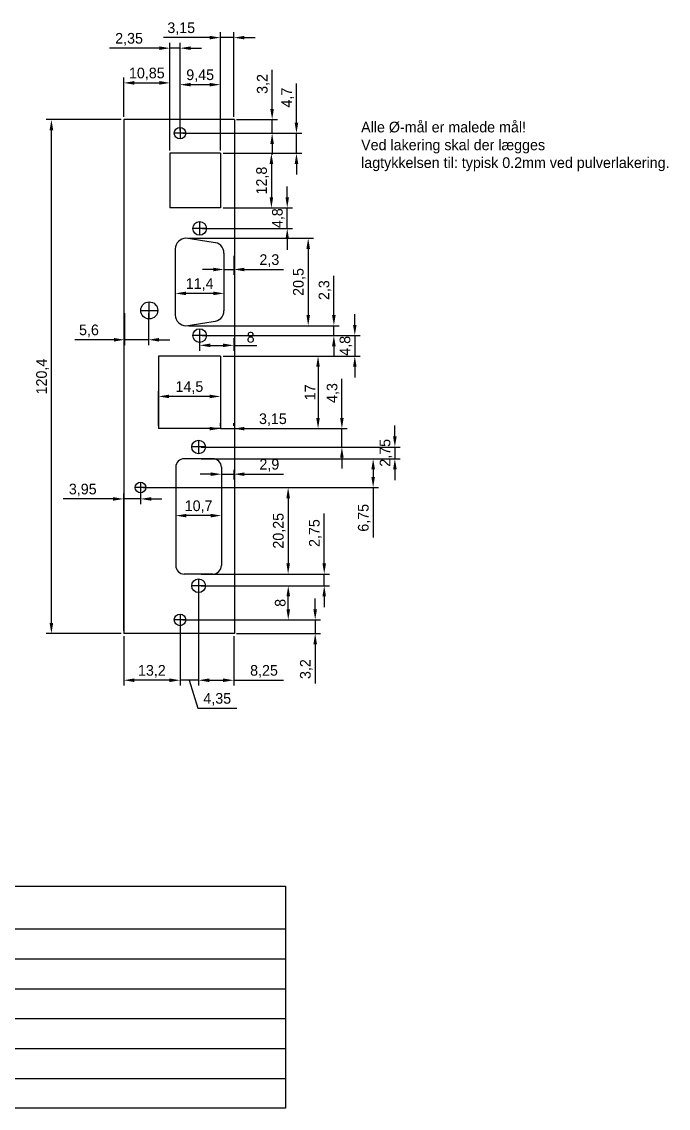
# Model space of a CAD drawing. Header units: millimetres. Extents: x -1 to 348, y -76 to 178.
# Drawn here: x 196.9 to 348.4, y -76.4 to 178.1 of the extents above; entities that cross this region are included whole.
import ezdxf

# ---------------------------------------------------------------- set-up
doc = ezdxf.new("R2010")
doc.units = ezdxf.units.MM
doc.layers.add('Descriptive Text', color=9, linetype='Continuous')
doc.layers.add('dimensions', color=151, linetype='Continuous')
doc.dimstyles.new('ISO-25', dxfattribs={"dimtxt": 2.5, "dimasz": 2.5, "dimexe": 1.25, "dimexo": 0.625, "dimtad": 1, "dimtxsty": 'Standard', "dimcen": 2.5, "dimadec": 0, "dimazin": 0, "dimtfac": 1, "dimtmove": 0, "dimatfit": 3, "dimfxl": 0, "dimarcsym": 0})

# ---------------------------------------------------------------- blocks, each defined once
blk = doc.blocks.new('*D83')
at = {"layer": 'Defpoints', "color": 0}
for p in [(238.34, 45.96), (246.59, 34.76), (238.34, 23.83)]:
    blk.add_point(p, dxfattribs=at)
at = {"layer": 'dimensions', "color": 0, "lineweight": -2}
for p, q in [((238.34, 45.34), (238.34, 22.58)), ((246.59, 34.14), (246.59, 22.58)), ((240.84, 23.83), (244.09, 23.83)), ((246.59, 23.83), (258.25, 23.83))]:
    blk.add_line(p, q, dxfattribs=at)
at = {"layer": 'dimensions', "color": 0}
for points in [[(240.84, 24.25), (240.84, 23.41), (238.34, 23.83)], [(244.09, 24.25), (244.09, 23.41), (246.59, 23.83)]]:
    blk.add_solid(points, dxfattribs=at)
at = {"layer": 'dimensions', "color": 0, "insert": (253.67, 25.91), "char_height": 2.5, "attachment_point": 5}
blk.add_mtext('8,25', dxfattribs=at)
blk = doc.blocks.new('*D84')
at = {"layer": 'Defpoints', "color": 0}
for p in [(238.34, 45.96), (233.99, 37.96), (233.99, 23.83)]:
    blk.add_point(p, dxfattribs=at)
at = {"layer": 'dimensions', "color": 0, "lineweight": -2}
for p, q in [((238.34, 45.34), (238.34, 22.58)), ((233.99, 37.34), (233.99, 22.58)), ((231.49, 23.83), (228.99, 23.83)), ((238.34, 23.83), (233.99, 23.83)), ((238.34, 23.83), (233.99, 23.83)), ((236.16, 23.83), (238.13, 17.27)), ((240.84, 23.83), (243.34, 23.83)), ((238.13, 17.27), (247.3, 17.27))]:
    blk.add_line(p, q, dxfattribs=at)
at = {"layer": 'dimensions', "color": 0}
for points in [[(231.49, 24.25), (231.49, 23.41), (233.99, 23.83)], [(240.84, 24.25), (240.84, 23.41), (238.34, 23.83)]]:
    blk.add_solid(points, dxfattribs=at)
at = {"layer": 'dimensions', "color": 0, "insert": (242.71, 19.35), "char_height": 2.5, "attachment_point": 5}
blk.add_mtext('4,35', dxfattribs=at)
blk = doc.blocks.new('*D85')
at = {"layer": 'Defpoints', "color": 0}
for p in [(233.99, 37.96), (220.79, 34.76), (220.79, 23.83)]:
    blk.add_point(p, dxfattribs=at)
at = {"layer": 'dimensions', "color": 0, "lineweight": -2}
for p, q in [((233.99, 37.34), (233.99, 22.58)), ((220.79, 34.14), (220.79, 22.58)), ((231.49, 23.83), (223.29, 23.83))]:
    blk.add_line(p, q, dxfattribs=at)
at = {"layer": 'dimensions', "color": 0}
for points in [[(223.29, 24.25), (223.29, 23.41), (220.79, 23.83)], [(231.49, 24.25), (231.49, 23.41), (233.99, 23.83)]]:
    blk.add_solid(points, dxfattribs=at)
at = {"layer": 'dimensions', "color": 0, "insert": (227.39, 25.91), "char_height": 2.5, "attachment_point": 5}
blk.add_mtext('13,2', dxfattribs=at)
blk = doc.blocks.new('*D86')
at = {"layer": 'Defpoints', "color": 0}
for p in [(224.74, 68.96), (220.79, 66.3), (220.79, 34.76)]:
    blk.add_point(p, dxfattribs=at)
at = {"layer": 'dimensions', "color": 0, "lineweight": -2}
for p, q in [((218.29, 66.3), (206.62, 66.3)), ((220.79, 35.39), (220.79, 67.55)), ((224.74, 66.3), (220.79, 66.3)), ((224.74, 68.34), (224.74, 65.05)), ((227.24, 66.3), (229.74, 66.3))]:
    blk.add_line(p, q, dxfattribs=at)
at = {"layer": 'dimensions', "color": 0}
for points in [[(218.29, 66.71), (218.29, 65.88), (220.79, 66.3)], [(227.24, 66.71), (227.24, 65.88), (224.74, 66.3)]]:
    blk.add_solid(points, dxfattribs=at)
at = {"layer": 'dimensions', "color": 0, "insert": (211.2, 68.38), "char_height": 2.5, "attachment_point": 5}
blk.add_mtext('3,95', dxfattribs=at)
blk = doc.blocks.new('*D87')
at = {"layer": 'Defpoints', "color": 0}
for p in [(231.64, 163.75), (220.79, 155.16), (231.64, 147.26)]:
    blk.add_point(p, dxfattribs=at)
at = {"layer": 'dimensions', "color": 0, "lineweight": -2}
for p, q in [((220.79, 155.79), (220.79, 165)), ((223.29, 163.75), (229.14, 163.75)), ((231.64, 147.89), (231.64, 165))]:
    blk.add_line(p, q, dxfattribs=at)
at = {"layer": 'dimensions', "color": 0}
for points in [[(223.29, 164.17), (223.29, 163.33), (220.79, 163.75)], [(229.14, 164.17), (229.14, 163.33), (231.64, 163.75)]]:
    blk.add_solid(points, dxfattribs=at)
at = {"layer": 'dimensions', "color": 0, "insert": (226.21, 165.83), "char_height": 2.5, "attachment_point": 5}
blk.add_mtext('10,85', dxfattribs=at)
blk = doc.blocks.new('*D88')
at = {"layer": 'Defpoints', "color": 0}
for p in [(231.64, 171.88), (231.64, 155.16), (233.99, 151.96)]:
    blk.add_point(p, dxfattribs=at)
at = {"layer": 'dimensions', "color": 0, "lineweight": -2}
for p, q in [((231.64, 155.79), (231.64, 173.13)), ((233.99, 152.59), (233.99, 173.13)), ((229.14, 171.88), (217.47, 171.88)), ((233.99, 171.88), (231.64, 171.88)), ((236.49, 171.88), (238.99, 171.88))]:
    blk.add_line(p, q, dxfattribs=at)
at = {"layer": 'dimensions', "color": 0}
for points in [[(229.14, 172.29), (229.14, 171.46), (231.64, 171.88)], [(236.49, 172.29), (236.49, 171.46), (233.99, 171.88)]]:
    blk.add_solid(points, dxfattribs=at)
at = {"layer": 'dimensions', "color": 0, "insert": (222.05, 173.96), "char_height": 2.5, "attachment_point": 5}
blk.add_mtext('2,35', dxfattribs=at)
blk = doc.blocks.new('*D89')
at = {"layer": 'Defpoints', "color": 0}
for p in [(243.44, 163.33), (233.99, 151.96), (243.44, 147.26)]:
    blk.add_point(p, dxfattribs=at)
at = {"layer": 'dimensions', "color": 0, "lineweight": -2}
for p, q in [((233.99, 152.59), (233.99, 164.58)), ((236.49, 163.33), (240.94, 163.33)), ((243.44, 147.89), (243.44, 164.58))]:
    blk.add_line(p, q, dxfattribs=at)
at = {"layer": 'dimensions', "color": 0}
for points in [[(236.49, 163.75), (236.49, 162.92), (233.99, 163.33)], [(240.94, 163.75), (240.94, 162.92), (243.44, 163.33)]]:
    blk.add_solid(points, dxfattribs=at)
at = {"layer": 'dimensions', "color": 0, "insert": (238.71, 165.42), "char_height": 2.5, "attachment_point": 5}
blk.add_mtext('9,45', dxfattribs=at)
blk = doc.blocks.new('*D90')
at = {"layer": 'Defpoints', "color": 0}
for p in [(243.44, 174.35), (246.59, 155.16), (243.44, 147.26)]:
    blk.add_point(p, dxfattribs=at)
at = {"layer": 'dimensions', "color": 0, "lineweight": -2}
for p, q in [((240.94, 174.35), (230.1, 174.35)), ((243.44, 147.89), (243.44, 175.6)), ((246.59, 174.35), (243.44, 174.35)), ((246.59, 155.79), (246.59, 175.6)), ((249.09, 174.35), (251.59, 174.35))]:
    blk.add_line(p, q, dxfattribs=at)
at = {"layer": 'dimensions', "color": 0}
for points in [[(240.94, 174.76), (240.94, 173.93), (243.44, 174.35)], [(249.09, 174.76), (249.09, 173.93), (246.59, 174.35)]]:
    blk.add_solid(points, dxfattribs=at)
at = {"layer": 'dimensions', "color": 0, "insert": (234.27, 176.43), "char_height": 2.5, "attachment_point": 5}
blk.add_mtext('3,15', dxfattribs=at)
blk = doc.blocks.new('*D91')
at = {"layer": 'Defpoints', "color": 0}
for p in [(243.69, 73.71), (246.59, 73.71), (246.59, 72.09)]:
    blk.add_point(p, dxfattribs=at)
at = {"layer": 'dimensions', "color": 0, "lineweight": -2}
for p, q in [((241.19, 72.09), (238.69, 72.09)), ((243.69, 73.09), (243.69, 70.84)), ((243.69, 72.09), (246.59, 72.09)), ((246.59, 73.09), (246.59, 70.84)), ((249.09, 72.09), (258.25, 72.09))]:
    blk.add_line(p, q, dxfattribs=at)
at = {"layer": 'dimensions', "color": 0}
for points in [[(241.19, 72.51), (241.19, 71.68), (243.69, 72.09)], [(249.09, 72.51), (249.09, 71.68), (246.59, 72.09)]]:
    blk.add_solid(points, dxfattribs=at)
at = {"layer": 'dimensions', "color": 0, "insert": (254.92, 74.18), "char_height": 2.5, "attachment_point": 5}
blk.add_mtext('2,9', dxfattribs=at)
blk = doc.blocks.new('*D92')
at = {"layer": 'Defpoints', "color": 0}
for p in [(232.99, 72.09), (243.69, 72.09), (232.99, 62.39)]:
    blk.add_point(p, dxfattribs=at)
at = {"layer": 'dimensions', "color": 0, "lineweight": -2}
for p, q in [((232.99, 71.47), (232.99, 61.14)), ((243.69, 71.47), (243.69, 61.14)), ((241.19, 62.39), (235.49, 62.39))]:
    blk.add_line(p, q, dxfattribs=at)
at = {"layer": 'dimensions', "color": 0}
for points in [[(235.49, 62.8), (235.49, 61.97), (232.99, 62.39)], [(241.19, 62.8), (241.19, 61.97), (243.69, 62.39)]]:
    blk.add_solid(points, dxfattribs=at)
at = {"layer": 'dimensions', "color": 0, "insert": (238.34, 64.47), "char_height": 2.5, "attachment_point": 5}
blk.add_mtext('10,7', dxfattribs=at)
blk = doc.blocks.new('*D93')
at = {"layer": 'Defpoints', "color": 0}
for p in [(243.44, 82.76, -0.2), (246.59, 82.76), (246.59, 82.76)]:
    blk.add_point(p, dxfattribs=at)
at = {"layer": 'dimensions', "color": 0, "lineweight": -2}
for p, q in [((243.44, 83.39), (243.44, 84.01)), ((246.59, 83.39), (246.59, 84.01)), ((240.94, 82.76), (238.44, 82.76)), ((243.44, 82.76), (246.59, 82.76)), ((249.09, 82.76), (259.92, 82.76))]:
    blk.add_line(p, q, dxfattribs=at)
at = {"layer": 'dimensions', "color": 0}
for points in [[(240.94, 83.18), (240.94, 82.35), (243.44, 82.76)], [(249.09, 83.18), (249.09, 82.35), (246.59, 82.76)]]:
    blk.add_solid(points, dxfattribs=at)
at = {"layer": 'dimensions', "color": 0, "insert": (255.75, 84.85), "char_height": 2.5, "attachment_point": 5}
blk.add_mtext('3,15', dxfattribs=at)
blk = doc.blocks.new('*D94')
at = {"layer": 'Defpoints', "color": 0}
for p in [(243.44, 99.76, -0.2), (228.94, 90.31), (228.94, 82.76, -0.2)]:
    blk.add_point(p, dxfattribs=at)
at = {"layer": 'dimensions', "color": 0, "lineweight": -2}
for p, q in [((243.44, 99.14), (243.44, 89.06)), ((228.94, 83.39), (228.94, 91.56)), ((240.94, 90.31), (231.44, 90.31))]:
    blk.add_line(p, q, dxfattribs=at)
at = {"layer": 'dimensions', "color": 0}
for points in [[(231.44, 90.72), (231.44, 89.89), (228.94, 90.31)], [(240.94, 90.72), (240.94, 89.89), (243.44, 90.31)]]:
    blk.add_solid(points, dxfattribs=at)
at = {"layer": 'dimensions', "color": 0, "insert": (236.19, 92.39), "char_height": 2.5, "attachment_point": 5}
blk.add_mtext('14,5', dxfattribs=at)
blk = doc.blocks.new('*D95')
at = {"layer": 'Defpoints', "color": 0}
for p in [(238.59, 104.56), (246.59, 104.56), (246.59, 102.27)]:
    blk.add_point(p, dxfattribs=at)
at = {"layer": 'dimensions', "color": 0, "lineweight": -2}
for p, q in [((238.59, 103.94), (238.59, 101.02)), ((241.09, 102.27), (244.09, 102.27)), ((246.59, 103.94), (246.59, 101.02)), ((246.59, 102.27), (252, 102.27))]:
    blk.add_line(p, q, dxfattribs=at)
at = {"layer": 'dimensions', "color": 0}
for points in [[(241.09, 102.69), (241.09, 101.86), (238.59, 102.27)], [(244.09, 102.69), (244.09, 101.86), (246.59, 102.27)]]:
    blk.add_solid(points, dxfattribs=at)
at = {"layer": 'dimensions', "color": 0, "insert": (250.54, 104.15), "char_height": 2.5, "attachment_point": 5}
blk.add_mtext('8', dxfattribs=at)
blk = doc.blocks.new('*D96')
at = {"layer": 'Defpoints', "color": 0}
for p in [(244.29, 123.86), (246.59, 123.86), (246.59, 120.04)]:
    blk.add_point(p, dxfattribs=at)
at = {"layer": 'dimensions', "color": 0, "lineweight": -2}
for p, q in [((244.29, 123.24), (244.29, 118.79)), ((246.59, 123.24), (246.59, 118.79)), ((241.79, 120.04), (239.29, 120.04)), ((244.29, 120.04), (246.59, 120.04)), ((249.09, 120.04), (258.25, 120.04))]:
    blk.add_line(p, q, dxfattribs=at)
at = {"layer": 'dimensions', "color": 0}
for points in [[(241.79, 120.45), (241.79, 119.62), (244.29, 120.04)], [(249.09, 120.45), (249.09, 119.62), (246.59, 120.04)]]:
    blk.add_solid(points, dxfattribs=at)
at = {"layer": 'dimensions', "color": 0, "insert": (254.92, 122.12), "char_height": 2.5, "attachment_point": 5}
blk.add_mtext('2,3', dxfattribs=at)
blk = doc.blocks.new('*D97')
at = {"layer": 'Defpoints', "color": 0}
for p in [(232.89, 123.24), (244.29, 123.24), (232.89, 114.44)]:
    blk.add_point(p, dxfattribs=at)
at = {"layer": 'dimensions', "color": 0, "lineweight": -2}
for p, q in [((232.89, 122.61), (232.89, 113.19)), ((244.29, 122.61), (244.29, 113.19)), ((241.79, 114.44), (235.39, 114.44))]:
    blk.add_line(p, q, dxfattribs=at)
at = {"layer": 'dimensions', "color": 0}
for points in [[(235.39, 114.86), (235.39, 114.02), (232.89, 114.44)], [(241.79, 114.86), (241.79, 114.02), (244.29, 114.44)]]:
    blk.add_solid(points, dxfattribs=at)
at = {"layer": 'dimensions', "color": 0, "insert": (238.59, 116.52), "char_height": 2.5, "attachment_point": 5}
blk.add_mtext('11,4', dxfattribs=at)
blk = doc.blocks.new('*D98')
at = {"layer": 'Defpoints', "color": 0}
for p in [(220.99, 110.46), (226.59, 110.46), (220.99, 103.58)]:
    blk.add_point(p, dxfattribs=at)
at = {"layer": 'dimensions', "color": 0, "lineweight": -2}
for p, q in [((220.99, 109.84), (220.99, 102.33)), ((226.59, 109.84), (226.59, 102.33)), ((218.49, 103.58), (209.32, 103.58)), ((226.59, 103.58), (220.99, 103.58)), ((229.09, 103.58), (231.59, 103.58))]:
    blk.add_line(p, q, dxfattribs=at)
at = {"layer": 'dimensions', "color": 0}
for points in [[(218.49, 104), (218.49, 103.16), (220.99, 103.58)], [(229.09, 104), (229.09, 103.16), (226.59, 103.58)]]:
    blk.add_solid(points, dxfattribs=at)
at = {"layer": 'dimensions', "color": 0, "insert": (212.65, 105.66), "char_height": 2.5, "attachment_point": 5}
blk.add_mtext('5,6', dxfattribs=at)
blk = doc.blocks.new('*D99')
at = {"layer": 'Defpoints', "color": 0}
for p in [(246.59, 155.16), (233.99, 151.96), (255.57, 151.96)]:
    blk.add_point(p, dxfattribs=at)
at = {"layer": 'dimensions', "color": 0, "lineweight": -2}
for p, q in [((255.57, 157.66), (255.57, 166.83)), ((247.21, 155.16), (256.82, 155.16)), ((255.57, 151.96), (255.57, 155.16)), ((234.61, 151.96), (256.82, 151.96)), ((255.57, 149.46), (255.57, 146.96))]:
    blk.add_line(p, q, dxfattribs=at)
at = {"layer": 'dimensions', "color": 0}
for points in [[(255.15, 157.66), (255.98, 157.66), (255.57, 155.16)], [(255.15, 149.46), (255.98, 149.46), (255.57, 151.96)]]:
    blk.add_solid(points, dxfattribs=at)
at = {"layer": 'dimensions', "color": 0, "insert": (253.48, 163.5), "char_height": 2.5, "attachment_point": 5, "rotation": 90}
blk.add_mtext('3,2', dxfattribs=at)
blk = doc.blocks.new('*D100')
at = {"layer": 'Defpoints', "color": 0}
for p in [(233.99, 151.96), (243.44, 147.26), (261.27, 147.26)]:
    blk.add_point(p, dxfattribs=at)
at = {"layer": 'dimensions', "color": 0, "lineweight": -2}
for p, q in [((261.27, 154.46), (261.27, 163.63)), ((234.61, 151.96), (262.52, 151.96)), ((261.27, 147.26), (261.27, 151.96)), ((244.06, 147.26), (262.52, 147.26)), ((261.27, 144.76), (261.27, 142.26))]:
    blk.add_line(p, q, dxfattribs=at)
at = {"layer": 'dimensions', "color": 0}
for points in [[(260.85, 154.46), (261.69, 154.46), (261.27, 151.96)], [(260.85, 144.76), (261.69, 144.76), (261.27, 147.26)]]:
    blk.add_solid(points, dxfattribs=at)
at = {"layer": 'dimensions', "color": 0, "insert": (259.19, 160.3), "char_height": 2.5, "attachment_point": 5, "rotation": 90}
blk.add_mtext('4,7', dxfattribs=at)
blk = doc.blocks.new('*D101')
at = {"layer": 'Defpoints', "color": 0}
for p in [(243.44, 147.26), (243.44, 134.46), (255.4, 134.46)]:
    blk.add_point(p, dxfattribs=at)
at = {"layer": 'dimensions', "color": 0, "lineweight": -2}
for p, q in [((244.06, 147.26), (256.65, 147.26)), ((255.4, 144.76), (255.4, 136.96)), ((244.06, 134.46), (256.65, 134.46))]:
    blk.add_line(p, q, dxfattribs=at)
at = {"layer": 'dimensions', "color": 0}
for points in [[(254.98, 144.76), (255.82, 144.76), (255.4, 147.26)], [(254.98, 136.96), (255.82, 136.96), (255.4, 134.46)]]:
    blk.add_solid(points, dxfattribs=at)
at = {"layer": 'dimensions', "color": 0, "insert": (253.32, 140.86), "char_height": 2.5, "attachment_point": 5, "rotation": 90}
blk.add_mtext('12,8', dxfattribs=at)
blk = doc.blocks.new('*D102')
at = {"layer": 'Defpoints', "color": 0}
for p in [(243.44, 134.46), (259.11, 134.46), (238.59, 129.66)]:
    blk.add_point(p, dxfattribs=at)
at = {"layer": 'dimensions', "color": 0, "lineweight": -2}
for p, q in [((259.11, 136.96), (259.11, 139.46)), ((244.06, 134.46), (260.36, 134.46)), ((259.11, 129.66), (259.11, 134.46)), ((239.21, 129.66), (260.36, 129.66)), ((259.11, 127.16), (259.11, 124.66))]:
    blk.add_line(p, q, dxfattribs=at)
at = {"layer": 'dimensions', "color": 0}
for points in [[(258.7, 136.96), (259.53, 136.96), (259.11, 134.46)], [(258.7, 127.16), (259.53, 127.16), (259.11, 129.66)]]:
    blk.add_solid(points, dxfattribs=at)
at = {"layer": 'dimensions', "color": 0, "insert": (257.03, 132.06), "char_height": 2.5, "attachment_point": 5, "rotation": 90}
blk.add_mtext('4,8', dxfattribs=at)
blk = doc.blocks.new('*D103')
at = {"layer": 'Defpoints', "color": 0}
for p in [(235.39, 127.36), (235.39, 106.86), (264.02, 106.86)]:
    blk.add_point(p, dxfattribs=at)
at = {"layer": 'dimensions', "color": 0, "lineweight": -2}
for p, q in [((236.01, 127.36), (265.27, 127.36)), ((264.02, 124.86), (264.02, 109.36)), ((236.01, 106.86), (265.27, 106.86))]:
    blk.add_line(p, q, dxfattribs=at)
at = {"layer": 'dimensions', "color": 0}
for points in [[(263.61, 124.86), (264.44, 124.86), (264.02, 127.36)], [(263.61, 109.36), (264.44, 109.36), (264.02, 106.86)]]:
    blk.add_solid(points, dxfattribs=at)
at = {"layer": 'dimensions', "color": 0, "insert": (261.94, 117.11), "char_height": 2.5, "attachment_point": 5, "rotation": 90}
blk.add_mtext('20,5', dxfattribs=at)
blk = doc.blocks.new('*D104')
at = {"layer": 'Defpoints', "color": 0}
for p in [(235.39, 106.86), (238.59, 104.56), (270.04, 106.86)]:
    blk.add_point(p, dxfattribs=at)
at = {"layer": 'dimensions', "color": 0, "lineweight": -2}
for p, q in [((270.04, 109.36), (270.04, 118.53)), ((236.01, 106.86), (271.29, 106.86)), ((239.21, 104.56), (271.29, 104.56)), ((270.04, 104.56), (270.04, 106.86)), ((270.04, 102.06), (270.04, 99.56))]:
    blk.add_line(p, q, dxfattribs=at)
at = {"layer": 'dimensions', "color": 0}
for points in [[(269.62, 109.36), (270.45, 109.36), (270.04, 106.86)], [(269.62, 102.06), (270.45, 102.06), (270.04, 104.56)]]:
    blk.add_solid(points, dxfattribs=at)
at = {"layer": 'dimensions', "color": 0, "insert": (267.95, 115.2), "char_height": 2.5, "attachment_point": 5, "rotation": 90}
blk.add_mtext('2,3', dxfattribs=at)
blk = doc.blocks.new('*D105')
at = {"layer": 'Defpoints', "color": 0}
for p in [(238.59, 104.56), (243.44, 99.76, -0.2), (274.94, 99.76)]:
    blk.add_point(p, dxfattribs=at)
at = {"layer": 'dimensions', "color": 0, "lineweight": -2}
for p, q in [((274.94, 107.06), (274.94, 109.56)), ((239.21, 104.56), (276.19, 104.56)), ((274.94, 104.56), (274.94, 99.76)), ((244.06, 99.76), (276.19, 99.76)), ((274.94, 97.26), (274.94, 94.76))]:
    blk.add_line(p, q, dxfattribs=at)
at = {"layer": 'dimensions', "color": 0}
for points in [[(274.53, 107.06), (275.36, 107.06), (274.94, 104.56)], [(274.53, 97.26), (275.36, 97.26), (274.94, 99.76)]]:
    blk.add_solid(points, dxfattribs=at)
at = {"layer": 'dimensions', "color": 0, "insert": (272.86, 102.16), "char_height": 2.5, "attachment_point": 5, "rotation": 90}
blk.add_mtext('4,8', dxfattribs=at)
blk = doc.blocks.new('*D106')
at = {"layer": 'Defpoints', "color": 0}
for p in [(243.44, 99.76, -0.2), (243.19, 82.76, -0.2), (266.33, 82.76)]:
    blk.add_point(p, dxfattribs=at)
at = {"layer": 'dimensions', "color": 0, "lineweight": -2}
for p, q in [((244.06, 99.76), (267.58, 99.76)), ((266.33, 97.26), (266.33, 85.26)), ((243.81, 82.76), (267.58, 82.76))]:
    blk.add_line(p, q, dxfattribs=at)
at = {"layer": 'dimensions', "color": 0}
for points in [[(265.91, 97.26), (266.74, 97.26), (266.33, 99.76)], [(265.91, 85.26), (266.74, 85.26), (266.33, 82.76)]]:
    blk.add_solid(points, dxfattribs=at)
at = {"layer": 'dimensions', "color": 0, "insert": (264.45, 91.26), "char_height": 2.5, "attachment_point": 5, "rotation": 90}
blk.add_mtext('17', dxfattribs=at)
blk = doc.blocks.new('*D107')
at = {"layer": 'Defpoints', "color": 0}
for p in [(243.44, 82.76, -0.2), (271.92, 82.76), (238.34, 78.46)]:
    blk.add_point(p, dxfattribs=at)
at = {"layer": 'dimensions', "color": 0, "lineweight": -2}
for p, q in [((271.92, 85.26), (271.92, 94.43)), ((244.06, 82.76), (273.17, 82.76)), ((271.92, 78.46), (271.92, 82.76)), ((238.96, 78.46), (273.17, 78.46)), ((271.92, 75.96), (271.92, 73.46))]:
    blk.add_line(p, q, dxfattribs=at)
at = {"layer": 'dimensions', "color": 0}
for points in [[(271.5, 85.26), (272.34, 85.26), (271.92, 82.76)], [(271.5, 75.96), (272.34, 75.96), (271.92, 78.46)]]:
    blk.add_solid(points, dxfattribs=at)
at = {"layer": 'dimensions', "color": 0, "insert": (269.84, 91.1), "char_height": 2.5, "attachment_point": 5, "rotation": 90}
blk.add_mtext('4,3', dxfattribs=at)
blk = doc.blocks.new('*D108')
at = {"layer": 'Defpoints', "color": 0}
for p in [(238.34, 78.46), (238.34, 75.71), (284.33, 75.71)]:
    blk.add_point(p, dxfattribs=at)
at = {"layer": 'dimensions', "color": 0, "lineweight": -2}
for p, q in [((284.33, 80.96), (284.33, 83.46)), ((238.96, 78.46), (285.58, 78.46)), ((284.33, 78.46), (284.33, 75.71)), ((238.96, 75.71), (285.58, 75.71)), ((284.33, 73.21), (284.33, 70.71))]:
    blk.add_line(p, q, dxfattribs=at)
at = {"layer": 'dimensions', "color": 0}
for points in [[(283.91, 80.96), (284.75, 80.96), (284.33, 78.46)], [(283.91, 73.21), (284.75, 73.21), (284.33, 75.71)]]:
    blk.add_solid(points, dxfattribs=at)
at = {"layer": 'dimensions', "color": 0, "insert": (282.25, 77.09), "char_height": 2.5, "attachment_point": 5, "rotation": 90}
blk.add_mtext('2,75', dxfattribs=at)
blk = doc.blocks.new('*D109')
at = {"layer": 'Defpoints', "color": 0}
for p in [(238.96, 75.71), (224.74, 68.96), (279.24, 68.96)]:
    blk.add_point(p, dxfattribs=at)
at = {"layer": 'dimensions', "color": 0, "lineweight": -2}
for p, q in [((239.59, 75.71), (280.49, 75.71)), ((279.24, 73.21), (279.24, 71.46)), ((225.36, 68.96), (280.49, 68.96)), ((279.24, 68.96), (279.24, 57.3))]:
    blk.add_line(p, q, dxfattribs=at)
at = {"layer": 'dimensions', "color": 0}
for points in [[(278.83, 73.21), (279.66, 73.21), (279.24, 75.71)], [(278.83, 71.46), (279.66, 71.46), (279.24, 68.96)]]:
    blk.add_solid(points, dxfattribs=at)
at = {"layer": 'dimensions', "color": 0, "insert": (277.16, 61.88), "char_height": 2.5, "attachment_point": 5, "rotation": 90}
blk.add_mtext('6,75', dxfattribs=at)
blk = doc.blocks.new('*D110')
at = {"layer": 'Defpoints', "color": 0}
for p in [(224.74, 68.96), (238.34, 48.71), (259.32, 48.71)]:
    blk.add_point(p, dxfattribs=at)
at = {"layer": 'dimensions', "color": 0, "lineweight": -2}
for p, q in [((225.36, 68.96), (260.57, 68.96)), ((259.32, 66.46), (259.32, 51.21)), ((238.96, 48.71), (260.57, 48.71))]:
    blk.add_line(p, q, dxfattribs=at)
at = {"layer": 'dimensions', "color": 0}
for points in [[(258.91, 66.46), (259.74, 66.46), (259.32, 68.96)], [(258.91, 51.21), (259.74, 51.21), (259.32, 48.71)]]:
    blk.add_solid(points, dxfattribs=at)
at = {"layer": 'dimensions', "color": 0, "insert": (257.24, 58.84), "char_height": 2.5, "attachment_point": 5, "rotation": 90}
blk.add_mtext('20,25', dxfattribs=at)
blk = doc.blocks.new('*D111')
at = {"layer": 'Defpoints', "color": 0}
for p in [(238.34, 48.71), (267.78, 48.71), (238.34, 45.96)]:
    blk.add_point(p, dxfattribs=at)
at = {"layer": 'dimensions', "color": 0, "lineweight": -2}
for p, q in [((267.78, 51.21), (267.78, 62.88)), ((238.96, 48.71), (269.03, 48.71)), ((267.78, 45.96), (267.78, 48.71)), ((238.96, 45.96), (269.03, 45.96)), ((267.78, 43.46), (267.78, 40.96))]:
    blk.add_line(p, q, dxfattribs=at)
at = {"layer": 'dimensions', "color": 0}
for points in [[(267.36, 51.21), (268.19, 51.21), (267.78, 48.71)], [(267.36, 43.46), (268.19, 43.46), (267.78, 45.96)]]:
    blk.add_solid(points, dxfattribs=at)
at = {"layer": 'dimensions', "color": 0, "insert": (265.69, 58.3), "char_height": 2.5, "attachment_point": 5, "rotation": 90}
blk.add_mtext('2,75', dxfattribs=at)
blk = doc.blocks.new('*D112')
at = {"layer": 'Defpoints', "color": 0}
for p in [(238.34, 45.96), (259.35, 45.96), (233.99, 37.96)]:
    blk.add_point(p, dxfattribs=at)
at = {"layer": 'dimensions', "color": 0, "lineweight": -2}
for p, q in [((238.96, 45.96), (260.6, 45.96)), ((259.35, 40.46), (259.35, 43.46)), ((234.61, 37.96), (260.6, 37.96))]:
    blk.add_line(p, q, dxfattribs=at)
at = {"layer": 'dimensions', "color": 0}
for points in [[(258.93, 43.46), (259.77, 43.46), (259.35, 45.96)], [(258.93, 40.46), (259.77, 40.46), (259.35, 37.96)]]:
    blk.add_solid(points, dxfattribs=at)
at = {"layer": 'dimensions', "color": 0, "insert": (257.48, 41.96), "char_height": 2.5, "attachment_point": 5, "rotation": 90}
blk.add_mtext('8', dxfattribs=at)
blk = doc.blocks.new('*D113')
at = {"layer": 'Defpoints', "color": 0}
for p in [(233.99, 37.96), (246.59, 34.76), (265.66, 34.76)]:
    blk.add_point(p, dxfattribs=at)
at = {"layer": 'dimensions', "color": 0, "lineweight": -2}
for p, q in [((265.66, 40.46), (265.66, 42.96)), ((234.61, 37.96), (266.91, 37.96)), ((265.66, 37.96), (265.66, 34.76)), ((247.21, 34.76), (266.91, 34.76)), ((265.66, 32.26), (265.66, 23.1))]:
    blk.add_line(p, q, dxfattribs=at)
at = {"layer": 'dimensions', "color": 0}
for points in [[(265.24, 40.46), (266.08, 40.46), (265.66, 37.96)], [(265.24, 32.26), (266.08, 32.26), (265.66, 34.76)]]:
    blk.add_solid(points, dxfattribs=at)
at = {"layer": 'dimensions', "color": 0, "insert": (263.58, 26.43), "char_height": 2.5, "attachment_point": 5, "rotation": 90}
blk.add_mtext('3,2', dxfattribs=at)
blk = doc.blocks.new('*D114')
at = {"layer": 'Defpoints', "color": 0}
for p in [(203.85, 155.16), (220.79, 155.16), (220.79, 34.76)]:
    blk.add_point(p, dxfattribs=at)
at = {"layer": 'dimensions', "color": 0, "lineweight": -2}
for p, q in [((220.16, 155.16), (202.6, 155.16)), ((203.85, 37.26), (203.85, 152.66)), ((220.16, 34.76), (202.6, 34.76))]:
    blk.add_line(p, q, dxfattribs=at)
at = {"layer": 'dimensions', "color": 0}
for points in [[(203.43, 152.66), (204.27, 152.66), (203.85, 155.16)], [(203.43, 37.26), (204.27, 37.26), (203.85, 34.76)]]:
    blk.add_solid(points, dxfattribs=at)
at = {"layer": 'dimensions', "color": 0, "insert": (201.77, 94.96), "char_height": 2.5, "attachment_point": 5, "rotation": 90}
blk.add_mtext('120,4', dxfattribs=at)

msp = doc.modelspace()

# ---------------------------------------------------------------- linework, layer by layer
for p, q in [((246.785, 155.163), (220.785, 155.163)), ((220.785, 155.163), (220.785, 34.763)), ((233.985, 153.313), (233.985, 150.613)), ((246.785, 155.163), (246.785, 34.763)), ((235.335, 151.963), (232.635, 151.963)), ((231.635, 147.263), (231.635, 134.463)), ((243.435, 147.263), (231.635, 147.263)), ((243.435, 147.263), (243.435, 134.463)), ((243.435, 134.463), (231.635, 134.463)), ((238.585, 131.263), (238.585, 128.063)), ((241.785, 126.363), (235.385, 127.363)), ((240.185, 129.663), (236.985, 129.663)), ((232.885, 124.863), (232.885, 109.363)), ((244.285, 123.863), (244.285, 110.363)), ((226.785, 108.463), (226.785, 112.463)), ((224.785, 110.463), (228.785, 110.463)), ((235.385, 106.863), (241.785, 107.863)), ((240.185, 104.563), (236.985, 104.563)), ((238.585, 106.163), (238.585, 102.963)), ((228.935, 99.763, -0.2), (228.935, 82.763, -0.2)), ((243.435, 99.763, -0.2), (228.935, 99.763, -0.2)), ((243.435, 99.763, -0.2), (243.435, 82.763, -0.2)), ((243.435, 82.763, -0.2), (228.935, 82.763, -0.2)), ((238.335, 80.063), (238.335, 76.863)), ((239.935, 78.463), (236.735, 78.463)), ((241.685, 75.713), (234.985, 75.713)), ((232.985, 73.713), (232.985, 50.713)), ((243.685, 73.713), (243.685, 50.713)), ((225.985, 68.963), (223.485, 68.963)), ((224.735, 70.213), (224.735, 67.713)), ((241.685, 48.713), (234.985, 48.713)), ((239.935, 45.963), (236.735, 45.963)), ((238.335, 47.563), (238.335, 44.363)), ((233.985, 39.313), (233.985, 36.613)), ((235.335, 37.963), (232.635, 37.963)), ((246.785, 34.763), (220.785, 34.763)), ((235.235, 34.763), (232.735, 34.763))]:
    msp.add_line(p, q)
for centre, radius in [((233.985, 151.963), 1.35), ((238.585, 129.663), 1.6), ((226.785, 110.463), 2), ((238.585, 104.563), 1.6), ((238.335, 78.463), 1.6), ((224.735, 68.963), 1.25), ((238.335, 45.963), 1.6), ((233.985, 37.963), 1.35)]:
    msp.add_circle(centre, radius)
for centre, radius, start, end in [((235.385, 124.863), 2.5, 90, 180), ((241.785, 123.863), 2.5, 0, 90), ((241.785, 110.363), 2.5, 270, 0), ((235.385, 109.363), 2.5, 180, 270), ((234.969, 73.729), 1.983, 89.51654, 180.48346), ((241.685, 73.713), 2, 0, 90), ((234.969, 50.696), 1.983, 179.51654, 270.48346), ((241.685, 50.713), 2, 270, 0)]:
    msp.add_arc(centre, radius, start, end)
at = {"layer": 'Descriptive Text'}
for p, q in [((-0.254, -24.425), (258.707, -24.425)), ((258.707, -24.425), (258.707, -76.425)), ((-0.254, -34.425), (258.707, -34.425)), ((-0.254, -41.425), (258.707, -41.425)), ((-0.254, -48.425), (258.707, -48.425)), ((-0.254, -55.425), (258.707, -55.425)), ((-0.254, -62.425), (258.707, -62.425)), ((-0.254, -69.425), (258.707, -69.425)), ((258.707, -76.425), (-0.254, -76.425))]:
    msp.add_line(p, q, dxfattribs=at)

# ---------------------------------------------------------------- texts
at = {"layer": 'Descriptive Text', "insert": (276.42, 154.649), "char_height": 2.5, "width": 90.6338, "attachment_point": 1}
msp.add_mtext('Alle Ø-mål er malede mål!\\PVed lakering skal der lægges\\Plagtykkelsen til: typisk 0.2mm ved pulverlakering.', dxfattribs=at)

# ---------------------------------------------------------------- dimensions: what is measured, and where the dimension line sits
at = {"layer": 'dimensions'}
for base, p1, p2, picture, middle in [((243.435, 174.346), (246.585, 155.163), (243.435, 147.263), '*D90', (234.269, 176.43)), ((231.635, 171.877), (233.985, 151.963), (231.635, 155.163), '*D88', (222.052, 173.96)), ((231.635, 163.749), (220.785, 155.163), (231.635, 147.263), '*D87', (226.21, 165.832)), ((243.435, 163.334), (233.985, 151.963), (243.435, 147.263), '*D89', (238.71, 165.417)), ((232.885, 114.439), (244.285, 123.238), (232.885, 123.238), '*D97', (238.585, 116.522)), ((246.585, 120.038), (244.285, 123.863), (246.585, 123.863), '*D96', (254.919, 122.122)), ((220.985, 103.58), (226.585, 110.463), (220.985, 110.463), '*D98', (212.652, 105.663)), ((228.935, 90.305), (243.435, 99.763, -0.2), (228.935, 82.763, -0.2), '*D94', (236.185, 92.389)), ((246.585, 82.763), (243.435, 82.763, -0.2), (246.585, 82.763), '*D93', (255.752, 84.846)), ((246.585, 72.093), (243.685, 73.713), (246.585, 73.713), '*D91', (254.919, 74.177)), ((232.985, 62.388), (243.685, 72.093), (232.985, 72.093), '*D92', (238.335, 64.471)), ((220.785, 66.297), (224.735, 68.963), (220.785, 34.763), '*D86', (211.202, 68.38))]:
    dim = msp.add_linear_dim(base=base, p1=p1, p2=p2, dimstyle='ISO-25', dxfattribs=at)
    dim.commit()
    dim.dimension.update_dxf_attribs({"geometry": picture, "text_midpoint": middle})
for base, p1, p2, picture, middle in [((255.568, 151.963), (246.585, 155.163), (233.985, 151.963), '*D99', (255.568, 163.496)), ((261.271, 147.263), (233.985, 151.963), (243.435, 147.263), '*D100', (261.271, 160.296)), ((259.114, 134.463), (238.585, 129.663), (243.435, 134.463), '*D102', (259.114, 132.063)), ((274.945, 99.763), (238.585, 104.563), (243.435, 99.763, -0.2), '*D105', (274.945, 102.163)), ((284.33, 75.713), (238.335, 78.463), (238.335, 75.713), '*D108', (284.33, 77.088)), ((279.243, 68.963), (238.96, 75.713), (224.735, 68.963), '*D109', (279.243, 61.879))]:
    dim = msp.add_linear_dim(base=base, p1=p1, p2=p2, angle=90, dimstyle='ISO-25', dxfattribs=at)
    dim.commit()
    dim.dimension.update_dxf_attribs({"geometry": picture, "text_midpoint": middle, "dimtype": 160})
for base, p1, p2, picture, middle in [((203.85, 155.163), (220.785, 34.763), (220.785, 155.163), '*D114', (201.766, 94.963)), ((255.4, 134.463), (243.435, 147.263), (243.435, 134.463), '*D101', (253.317, 140.863)), ((264.024, 106.863), (235.385, 127.363), (235.385, 106.863), '*D103', (261.941, 117.113)), ((270.036, 106.863), (238.585, 104.563), (235.385, 106.863), '*D104', (267.952, 115.196)), ((266.327, 82.763), (243.435, 99.763, -0.2), (243.185, 82.763, -0.2), '*D106', (264.452, 91.263)), ((271.921, 82.763), (238.335, 78.463), (243.435, 82.763, -0.2), '*D107', (269.838, 91.096)), ((259.325, 48.713), (224.735, 68.963), (238.335, 48.713), '*D110', (257.242, 58.838)), ((267.775, 48.713), (238.335, 45.963), (238.335, 48.713), '*D111', (265.692, 58.296)), ((259.351, 45.963), (233.985, 37.963), (238.335, 45.963), '*D112', (257.476, 41.963)), ((265.661, 34.763), (233.985, 37.963), (246.585, 34.763), '*D113', (263.578, 26.429))]:
    dim = msp.add_linear_dim(base=base, p1=p1, p2=p2, angle=90, dimstyle='ISO-25', dxfattribs=at)
    dim.commit()
    dim.dimension.update_dxf_attribs({"geometry": picture, "text_midpoint": middle})
for base, p1, p2, picture, middle in [((246.585, 102.274), (238.585, 104.563), (246.585, 104.563), '*D95', (250.544, 102.274)), ((238.335, 23.829), (246.585, 34.763), (238.335, 45.963), '*D83', (253.669, 23.829))]:
    dim = msp.add_linear_dim(base=base, p1=p1, p2=p2, dimstyle='ISO-25', dxfattribs=at)
    dim.commit()
    dim.dimension.update_dxf_attribs({"geometry": picture, "text_midpoint": middle, "dimtype": 160})
for base, p1, p2, picture, middle in [((233.985, 23.829), (238.335, 45.963), (233.985, 37.963), '*D84', (238.754, 19.35)), ((220.785, 23.829), (233.985, 37.963), (220.785, 34.763), '*D85', (227.385, 25.912))]:
    dim = msp.add_linear_dim(base=base, p1=p1, p2=p2, dimstyle='ISO-25', override={"dimtmove": 1}, dxfattribs=at)
    dim.commit()
    dim.dimension.update_dxf_attribs({"geometry": picture, "text_midpoint": middle})

doc.saveas('drawing.dxf')
